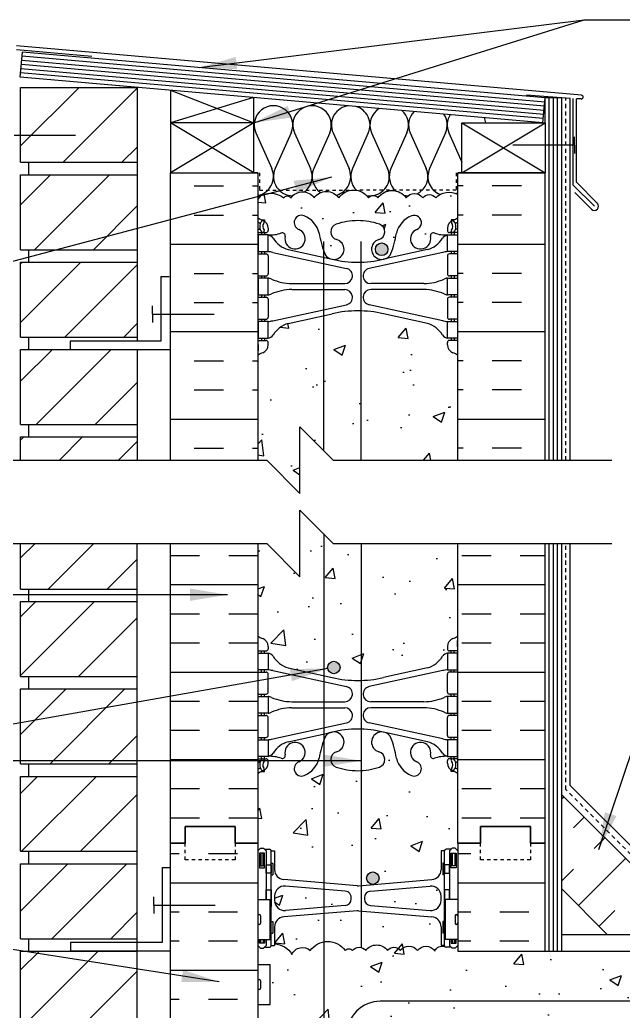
# Model space of a CAD drawing. Header units: inches. Extents: x 170.2 to 222.3, y 21.7 to 97.
# Drawn here: x 187.98 to 206.1, y 65.94 to 95.71 of the extents above; entities that cross this region are included whole.
import ezdxf

# ---------------------------------------------------------------- set-up
doc = ezdxf.new("R2010")
doc.units = ezdxf.units.IN
doc.header["$LTSCALE"] = 0.5
doc.header["$MEASUREMENT"] = 0
doc.linetypes.add('DASHED2', pattern=[0.375, 0.25, -0.125])
for name, color, linetype in [('HATCH', 12, 'Continuous'), ('line25', 2, 'Continuous'), ('LINE3', 3, 'Continuous'), ('LINE50', 5, 'Continuous'), ('LINE9', 9, 'Continuous'), ('TEXT', 4, 'Continuous'), ('Web_Edge', 9, 'Continuous')]:
    doc.layers.add(name, color=color, linetype=linetype)
doc.styles.add('DIM', font='romans.shx', dxfattribs={"width": 0.7})
doc.styles.get("Standard").update_dxf_attribs({"font": 'romans.shx', "height": 0.75})
doc.linetypes.add('STEEL', pattern='A,0.5,-0.2,["X",Standard,S=0.1,R=0,X=-0.1,Y=-0.05],-0.1', length=0.8)
doc.dimstyles.new('ext_12', dxfattribs={"dimscale": 12, "dimtxt": 0.09375, "dimasz": 0.09375, "dimexe": 0.09375, "dimexo": 0.0625, "dimgap": 0.0625, "dimtad": 1, "dimdec": 1, "dimzin": 3, "dimdsep": 46, "dimlunit": 4, "dimtxsty": 'DIM', "dimcen": 0.09, "dimdle": 0.09375, "dimclrt": 4, "dimadec": 0, "dimazin": 0, "dimtfac": 1, "dimtdec": 1, "dimtmove": 2, "dimatfit": 3, "dimfxl": 1, "dimfrac": 2, "dimtolj": 1, "dimtzin": 0, "dimarcsym": 0})

msp = doc.modelspace()

# ---------------------------------------------------------------- hatches: boundary and pattern name
at = {"layer": 'HATCH'}
h = msp.add_hatch(dxfattribs=at)
h.set_pattern_fill('ANSI31', color=256, scale=10, style=0)
h.set_pattern_definition([(45, (189.8985, 90.29), (-0.883883, 0.883883), [])])
h.paths.add_polyline_path([(191.502, 91.06), (188.002, 91.06), (188.002, 88.81), (191.502, 88.81)])
h.paths.add_polyline_path([(191.502, 93.685), (188.002, 93.685), (188.002, 91.435), (191.502, 91.435)])
h.paths.add_polyline_path([(191.502, 85.81), (188.002, 85.81), (188.002, 83.56), (191.502, 83.56)])
h.paths.add_polyline_path([(191.502, 83.185), (188.002, 83.185), (188.002, 82.489), (191.502, 82.489)])
h.paths.add_polyline_path([(191.502, 88.435), (188.002, 88.435), (188.002, 86.185), (191.502, 86.185)])
h.paths.add_polyline_path([(191.502, 75.617), (188.002, 75.617), (188.002, 73.367), (191.502, 73.367)])
h.paths.add_polyline_path([(191.502, 78.242), (188.002, 78.242), (188.002, 75.992), (191.502, 75.992)])
h.paths.add_polyline_path([(191.502, 79.989), (188.002, 79.989), (188.002, 78.617), (191.502, 78.617)])
h.paths.add_polyline_path([(191.502, 54.617), (188.002, 54.617), (188.002, 52.367), (191.502, 52.367)])
h.paths.add_polyline_path([(191.502, 57.242), (188.035, 57.242), (188.002, 57.209), (188.002, 54.992), (191.502, 54.992)])
h.paths.add_polyline_path([(191.502, 59.867), (188.002, 59.867), (188.002, 57.617), (191.502, 57.617)])
h.paths.add_polyline_path([(191.502, 62.492), (188.002, 62.492), (188.002, 60.242), (191.502, 60.242)])
h.paths.add_polyline_path([(191.502, 65.117), (188.002, 65.117), (188.002, 62.867), (191.502, 62.867)])
h.paths.add_polyline_path([(191.502, 67.742), (188.002, 67.742), (188.002, 65.492), (191.502, 65.492)])
h.paths.add_polyline_path([(191.502, 70.367), (188.002, 70.367), (188.002, 68.117), (191.502, 68.117)])
h.paths.add_polyline_path([(191.502, 72.992), (188.002, 72.992), (188.002, 70.742), (191.502, 70.742)])
h.paths.add_polyline_path([(191.502, 46.742), (188.002, 46.742), (188.002, 44.492), (191.502, 44.492)])
h.paths.add_polyline_path([(191.502, 49.367), (188.002, 49.367), (188.002, 47.117), (191.502, 47.117)])
h.paths.add_polyline_path([(191.502, 44.117), (188.002, 44.117), (188.002, 43.989), (191.502, 43.989)])
h.paths.add_polyline_path([(191.502, 51.992), (188.002, 51.992), (188.002, 49.742), (191.502, 49.742)])
h = msp.add_hatch(dxfattribs=at)
h.set_pattern_fill('INSUL', color=256, scale=7, style=0)
h.set_pattern_definition([(0, (-2731.0349, -323.1524), (0, 2.625), []), (0, (-2731.0349, -322.2774), (0, 2.625), [0.875, -0.875]), (0, (-2731.0349, -321.4024), (0, 2.625), [0.875, -0.875])])
h.paths.add_polyline_path([(192.502, 82.489), (195.127, 82.489), (195.127, 91.121), (192.502, 91.121)])
h = msp.add_hatch(dxfattribs=at)
h.set_pattern_fill('INSUL', color=256, scale=7, style=0)
h.set_pattern_definition([(180, (3127.2883, -323.1524), (0, 2.625), []), (180, (3127.2883, -322.2774), (0, 2.625), [0.875, -0.875]), (180, (3127.2883, -321.4024), (0, 2.625), [0.875, -0.875])])
h.paths.add_polyline_path([(201.127, 82.489), (203.752, 82.489), (203.752, 91.121), (201.127, 91.121)])
h = msp.add_hatch(dxfattribs=at)
h.set_pattern_fill('AR-CONC', color=256, scale=0.5)
h.paths.add_polyline_path([(201.127, 90.472, 0.336749), (200.465, 90.367, 0.520567), (200.078, 90.367, 0.520567), (199.578, 90.367, 0.520567), (198.732, 90.367, 0.520567), (198.449, 90.367, 0.520567), (197.555, 90.367, 0.520567), (196.815, 90.367, 0.520567), (196.122, 90.367, 0.520567), (195.902, 90.367, 0.321585), (195.127, 90.392), (195.127, 89.768, 0.064398), (195.237, 89.702), (195.327, 89.702), (195.327, 89.66, -0.249069), (195.437, 89.453), (195.437, 89.386, -0.414214), (195.374, 89.323), (195.327, 89.323), (195.327, 89.253), (195.432, 89.253, 0.10046), (195.825, 89.31, -0.601435), (195.945, 89.206, 2.182095), (196.355, 89.418, -1), (196.518, 89.827, -0.24438), (196.967, 89.306, 0.053157), (197.133, 88.692, 0.223253), (197.333, 88.527), (197.353, 88.523, 0.955472), (197.491, 89.116, -0.735593), (197.478, 89.574, -0.082755), (198.127, 89.683, -0.082755), (198.775, 89.574, -0.735593), (198.763, 89.116, 0.955472), (198.901, 88.523), (198.92, 88.527, 0.223253), (199.121, 88.692, 0.053157), (199.287, 89.306, -0.24438), (199.735, 89.827, -1), (199.898, 89.418, 2.182095), (200.309, 89.206, -0.601435), (200.428, 89.31, 0.10046), (200.822, 89.253), (200.927, 89.253), (200.927, 89.323), (200.879, 89.323, -0.414214), (200.817, 89.386), (200.817, 89.453, -0.249069), (200.927, 89.66), (200.927, 89.702), (201.017, 89.702, 0.064398), (201.127, 89.768)])
h.paths.add_polyline_path([(201.127, 85.638, 0.082415), (200.983, 85.718, -0.317837), (200.817, 85.953), (200.817, 86.021, -0.414214), (200.879, 86.083), (200.927, 86.083), (200.927, 86.153), (200.822, 86.153, -0.188973), (200.666, 86.248, 0.196323), (200.217, 86.594), (198.895, 86.885, 0.057795), (198.127, 86.974, 0.057795), (197.359, 86.885), (196.037, 86.594, 0.196323), (195.588, 86.248, -0.188973), (195.432, 86.153), (195.327, 86.153), (195.327, 86.083), (195.374, 86.083, -0.414214), (195.437, 86.021), (195.437, 85.953, -0.317837), (195.27, 85.718, 0.082415), (195.127, 85.638), (195.127, 82.489), (195.39, 82.489), (196.39, 81.489), (196.39, 83.489), (197.39, 82.489), (201.127, 82.489)])
h.paths.add_polyline_path([(201.127, 79.989), (197.39, 79.989), (196.39, 80.989), (196.39, 78.989), (195.39, 79.989), (195.127, 79.989), (195.127, 77.208, 0.082415), (195.27, 77.129, -0.317837), (195.437, 76.893), (195.437, 76.825, -0.414214), (195.374, 76.763), (195.327, 76.763), (195.327, 76.693), (195.432, 76.693, -0.188973), (195.588, 76.598, 0.196323), (196.037, 76.252), (197.359, 75.961, 0.057795), (198.127, 75.872, 0.057795), (198.895, 75.961), (200.217, 76.252, 0.196323), (200.666, 76.598, -0.188973), (200.822, 76.693), (200.927, 76.693), (200.927, 76.763), (200.879, 76.763, -0.414214), (200.817, 76.825), (200.817, 76.893, -0.317837), (200.983, 77.129, 0.082415), (201.127, 77.208)])
h.paths.add_polyline_path([(201.127, 73.078, 0.064398), (201.017, 73.144), (200.927, 73.144), (200.927, 73.186, -0.249069), (200.817, 73.393), (200.817, 73.46, -0.414214), (200.879, 73.523), (200.927, 73.523), (200.927, 73.593), (200.822, 73.593, 0.10046), (200.428, 73.536, -0.601435), (200.309, 73.641, 2.182095), (199.898, 73.428, -1), (199.735, 73.019, -0.24438), (199.287, 73.54, 0.053157), (199.121, 74.154, 0.223253), (198.92, 74.319), (198.901, 74.323, 0.955472), (198.763, 73.73, -0.735593), (198.775, 73.272, -0.082755), (198.127, 73.164, -0.082755), (197.478, 73.272, -0.735593), (197.491, 73.73, 0.955472), (197.353, 74.323), (197.333, 74.319, 0.223253), (197.133, 74.154, 0.053157), (196.967, 73.54, -0.24438), (196.518, 73.019, -1), (196.355, 73.428, 2.182095), (195.945, 73.641, -0.601435), (195.825, 73.536, 0.10046), (195.432, 73.593), (195.327, 73.593), (195.327, 73.523), (195.374, 73.523, -0.414214), (195.437, 73.46), (195.437, 73.393, -0.249069), (195.327, 73.186), (195.327, 73.144), (195.237, 73.144, 0.064398), (195.127, 73.078), (195.127, 70.989), (195.127, 70.752), (195.207, 70.832), (195.297, 70.832), (195.327, 70.802), (195.477, 70.802, -0.414214), (195.527, 70.752), (195.627, 70.752), (195.627, 70.191, 0.390098), (195.902, 69.892), (198.11, 69.708, 0.04154), (198.143, 69.708), (200.352, 69.892, 0.390098), (200.627, 70.191), (200.627, 70.752), (200.727, 70.752, -0.414214), (200.777, 70.802), (200.927, 70.802), (200.957, 70.832), (201.047, 70.832), (201.127, 70.752), (201.127, 70.989)])
h.paths.add_polyline_path([(200.352, 68.772), (198.143, 68.955, 0.04154), (198.11, 68.955), (195.902, 68.772, 0.390098), (195.627, 68.473), (195.627, 67.959, -0.259788), (196.148, 67.644, -0.520567), (196.699, 67.761, -0.520567), (197.749, 67.761, -0.520567), (197.97, 67.761, -0.520567), (198.367, 67.761, -0.520567), (199.02, 67.761, -0.520567), (199.402, 67.761, -0.520567), (199.924, 67.761, -0.520567), (200.425, 67.761, -0.297004), (200.734, 67.885, -0.139619), (200.727, 67.912), (200.627, 67.912), (200.627, 68.473, 0.390098)])
h.paths.add_polyline_path([(197.927, 69.314, 0.437024), (197.74, 69.549), (195.952, 69.698, 0.438748), (195.627, 69.399), (195.627, 69.265, 0.438748), (195.952, 68.966), (197.743, 69.115, 0.390098)])
h.paths.add_polyline_path([(200.627, 69.265), (200.627, 69.399, 0.438748), (200.302, 69.698), (198.51, 69.549, 0.390098), (198.327, 69.349), (198.327, 69.314, 0.390098), (198.51, 69.115), (200.302, 68.966, 0.438748)])
h.paths.add_polyline_path([(203.127, 65.739), (215.436, 65.739), (216.84, 64.749), (216.84, 61.989), (216.48, 61.989), (216.48, 60.489), (218.73, 60.489), (220.023, 60.489), (220.023, 61.989), (219.023, 62.989), (220.62, 62.989), (220.62, 63.392), (220.023, 63.989), (220.023, 67.739), (201.127, 67.739), (201.127, 67.912), (201.047, 67.832), (200.957, 67.832), (200.927, 67.862), (200.777, 67.862, -0.259583), (200.734, 67.885, 0.297004), (200.425, 67.761, 0.520567), (199.924, 67.761, 0.520567), (199.402, 67.761, 0.520567), (199.02, 67.761, 0.520567), (198.367, 67.761, 0.520567), (197.97, 67.761, 0.520567), (197.749, 67.761, 0.520567), (196.699, 67.761, 0.520567), (196.148, 67.644, 0.259788), (195.627, 67.959), (195.627, 67.912), (195.527, 67.912, -0.414214), (195.477, 67.862), (195.327, 67.862), (195.297, 67.832), (195.207, 67.832), (195.127, 67.912), (195.127, 67.344), (195.492, 67.344), (195.492, 66.144), (195.127, 66.144), (195.127, 65.394), (195.492, 65.394), (195.492, 64.194), (195.127, 64.194), (195.127, 63.444), (195.492, 63.444), (195.492, 62.364), (195.127, 62.364), (195.127, 61.614), (195.492, 61.614), (195.492, 60.534), (195.127, 60.534), (195.127, 59.784), (195.492, 59.784), (195.492, 58.584), (195.127, 58.584), (195.127, 57.979), (195.207, 58.059), (195.297, 58.059), (195.327, 58.029), (195.477, 58.029, -0.414214), (195.527, 57.979), (195.627, 57.979), (195.627, 57.418, 0.045025), (195.632, 57.364, -0.204172), (195.834, 57.238, -0.520567), (196.336, 57.238, -0.520567), (196.857, 57.238, -0.520567), (197.239, 57.238, -0.520567), (197.893, 57.238, -0.520567), (198.29, 57.238, -0.520567), (198.51, 57.238, -0.520567), (199.561, 57.238, -0.520567), (200.112, 57.12, -0.257048), (200.627, 57.436), (200.627, 57.979), (200.727, 57.979, -0.414214), (200.777, 58.029), (200.927, 58.029), (200.957, 58.059), (201.047, 58.059), (201.127, 57.979), (201.127, 58.239), (201.127, 63.739)])
h.paths.add_polyline_path([(200.352, 57.119, 0.390098), (200.627, 57.418), (200.627, 57.436, 0.257048), (200.112, 57.12, 0.520567), (199.561, 57.238, 0.520567), (198.51, 57.238, 0.520567), (198.29, 57.238, 0.520567), (197.893, 57.238, 0.520567), (197.239, 57.238, 0.520567), (196.857, 57.238, 0.520567), (196.336, 57.238, 0.520567), (195.834, 57.238, 0.204172), (195.632, 57.364, 0.339117), (195.902, 57.119), (198.11, 56.935, 0.04154), (198.143, 56.935)])
h.paths.add_polyline_path([(197.927, 56.541), (197.927, 56.576, 0.390098), (197.743, 56.775), (195.952, 56.925, 0.438748), (195.627, 56.626), (195.627, 56.492, 0.438748), (195.952, 56.193), (197.743, 56.342, 0.390098)])
h.paths.add_polyline_path([(200.627, 56.626, 0.438748), (200.302, 56.925), (198.51, 56.775, 0.390098), (198.327, 56.576), (198.327, 56.541, 0.390098), (198.51, 56.342), (200.302, 56.193, 0.438748), (200.627, 56.492)])
h.paths.add_polyline_path([(201.127, 54.684), (200.762, 54.684), (200.762, 55.091, -0.327813), (200.727, 55.139), (200.627, 55.139), (200.627, 55.699, 0.390098), (200.352, 55.998), (198.143, 56.182, 0.04154), (198.11, 56.182), (195.902, 55.998, 0.390098), (195.627, 55.699), (195.627, 55.139), (195.527, 55.139, -0.327813), (195.492, 55.091), (195.492, 54.684), (195.127, 54.684), (195.127, 52.989), (195.127, 50.9, 0.064398), (195.237, 50.834), (195.327, 50.834), (195.327, 50.792, -0.249069), (195.437, 50.585), (195.437, 50.518, -0.414214), (195.374, 50.455), (195.327, 50.455), (195.327, 50.385), (195.432, 50.385, 0.10046), (195.825, 50.442, -0.601435), (195.945, 50.338, 2.182095), (196.355, 50.55, -1), (196.518, 50.959, -0.24438), (196.967, 50.438, 0.053157), (197.133, 49.824, 0.223253), (197.333, 49.659), (197.353, 49.655, 0.955472), (197.491, 50.248, -0.735593), (197.478, 50.707, -0.082755), (198.127, 50.815, -0.082755), (198.775, 50.707, -0.735593), (198.763, 50.248, 0.955472), (198.901, 49.655), (198.92, 49.659, 0.223253), (199.121, 49.824, 0.053157), (199.287, 50.438, -0.24438), (199.735, 50.959, -1), (199.898, 50.55, 2.182095), (200.309, 50.338, -0.601435), (200.428, 50.442, 0.10046), (200.822, 50.385), (200.927, 50.385), (200.927, 50.455), (200.879, 50.455, -0.414214), (200.817, 50.518), (200.817, 50.585, -0.249069), (200.927, 50.792), (200.927, 50.834), (201.017, 50.834, 0.064398), (201.127, 50.9)])
h.paths.add_polyline_path([(200.817, 47.085), (200.817, 47.153, -0.414214), (200.879, 47.215), (200.927, 47.215), (200.927, 47.285), (200.822, 47.285, -0.188973), (200.666, 47.38, 0.196323), (200.217, 47.726), (198.895, 48.017, 0.057795), (198.127, 48.106, 0.057795), (197.359, 48.017), (196.037, 47.726, 0.196323), (195.588, 47.38, -0.188973), (195.432, 47.285), (195.327, 47.285), (195.327, 47.215), (195.374, 47.215, -0.414214), (195.437, 47.153), (195.437, 47.085, -0.317837), (195.27, 46.85, 0.082415), (195.127, 46.77), (195.127, 43.989), (196.127, 42.989), (196.127, 44.989), (197.127, 43.989), (201.127, 43.989), (201.127, 46.77, 0.082415), (200.983, 46.85, -0.317837)])
h = msp.add_hatch(dxfattribs=at)
h.set_pattern_fill('INSUL', color=256, scale=7, style=0)
h.paths.add_polyline_path([(195.127, 76.9, -0.268005), (195.137, 76.883), (195.137, 77.069), (195.137, 77.069, 0.26617), (195.127, 77.086), (195.127, 79.989), (192.502, 79.989), (192.502, 70.989), (192.939, 70.989), (192.939, 71.489), (194.439, 71.489), (194.439, 70.989), (195.127, 70.989)])
h.paths.add_polyline_path([(203.752, 79.989), (201.127, 79.989), (201.127, 77.052, -0.268005), (201.117, 77.069), (201.117, 76.883), (201.117, 76.883, 0.267096), (201.127, 76.866), (201.127, 70.989), (201.814, 70.989), (201.814, 71.489), (203.314, 71.489), (203.314, 70.989), (203.752, 70.989)])
h = msp.add_hatch(dxfattribs=at)
h.set_pattern_fill('INSUL', color=256, scale=7, angle=45, style=0)
h.set_pattern_definition([(45, (96.9486, -90.662), (-1.856155, 1.856155), []), (45, (96.3299, -90.0433), (-1.856155, 1.856155), [0.875, -0.875]), (45, (95.7111, -89.4246), (-1.856155, 1.856155), [0.875, -0.875])])
h.paths.add_polyline_path([(205.5, 68.364), (208.328, 68.364), (204.252, 72.441), (204.252, 69.612)])
h = msp.add_hatch(dxfattribs=at)
h.set_pattern_fill('INSUL', color=256, scale=7, style=0)
h.set_pattern_definition([(0, (202.3897, 69.799), (0, 2.625), []), (0, (202.3897, 70.674), (0, 2.625), [0.875, -0.875]), (0, (202.3897, 71.549), (0, 2.625), [0.875, -0.875])])
h.paths.add_polyline_path([(203.752, 70.989), (203.314, 70.989), (203.314, 70.489), (201.814, 70.489), (201.814, 70.989), (201.127, 70.989), (201.127, 67.739), (203.752, 67.739)])
h.paths.add_polyline_path([(203.752, 58.239), (201.127, 58.239), (201.127, 52.989), (201.814, 52.989), (201.814, 53.489), (203.314, 53.489), (203.314, 52.989), (203.752, 52.989)])
h.paths.add_polyline_path([(192.502, 52.989), (192.939, 52.989), (192.939, 53.489), (194.439, 53.489), (194.439, 52.989), (195.127, 52.989), (195.127, 70.989), (194.439, 70.989), (194.439, 71.489), (192.939, 71.489), (192.939, 70.989), (192.502, 70.989)])
at = {"layer": 'LINE3'}
h = msp.add_hatch(color=256, dxfattribs=at)
h.paths.add_polyline_path([(199.03, 88.857, 0.831395), (198.661, 88.857)])
h.paths.add_polyline_path([(199.033, 88.823, 0.045935), (199.03, 88.857), (198.661, 88.857, 0.045935), (198.658, 88.823, 1)])
for points in [[(197.596, 76.263, 1), (197.221, 76.263, 1)], [(198.764, 69.937, 1), (198.389, 69.937, 1)]]:
    msp.add_hatch(color=256, dxfattribs=at).paths.add_polyline_path(points)

# ---------------------------------------------------------------- linework, layer by layer
at = {"layer": 'HATCH'}
for p, q in [((204.843, 93.449), (187.877, 94.933)), ((190.142, 94.609), (187.877, 94.808)), ((203.73, 93.119), (188.034, 94.492)), ((203.74, 93.244), (188.045, 94.617)), ((203.697, 92.746), (188.001, 94.119)), ((203.708, 92.87), (188.012, 94.243)), ((203.719, 92.995), (188.023, 94.368)), ((192.502, 93.6), (195.002, 92.621)), ((194.991, 93.382), (192.502, 92.621)), ((204.502, 93.355), (203.195, 93.447)), ((203.877, 82.489), (203.877, 93.373)), ((204.002, 82.489), (204.002, 93.373)), ((204.127, 82.489), (204.127, 93.373)), ((204.502, 82.489), (204.502, 93.355)), ((204.595, 90.75), (204.595, 93.348)), ((204.833, 93.336), (204.689, 93.344)), ((204.689, 90.833), (204.689, 93.344)), ((195.002, 91.121), (192.502, 92.621)), ((195.002, 92.621), (192.502, 91.121)), ((201.252, 91.121), (203.752, 92.621)), ((201.252, 92.621), (203.752, 91.121)), ((195.065, 92.318), (195.544, 91.244)), ((196.124, 92.318), (195.645, 91.244)), ((196.224, 92.318), (196.703, 91.244)), ((197.283, 92.318), (196.804, 91.244)), ((197.383, 92.318), (197.863, 91.244)), ((198.442, 92.318), (197.963, 91.244)), ((198.542, 92.318), (199.022, 91.244)), ((199.601, 92.318), (199.122, 91.244)), ((199.702, 92.318), (200.181, 91.244)), ((200.76, 92.318), (200.282, 91.244)), ((200.861, 92.318), (201.252, 91.443)), ((204.689, 90.833), (205.32, 90.202)), ((204.595, 90.75), (205.232, 90.114)), ((204.645, 90.524), (205.144, 90.025)), ((203.877, 67.739), (203.877, 79.989)), ((204.002, 67.739), (204.002, 79.989)), ((204.127, 67.739), (204.127, 79.989)), ((204.502, 72.721), (204.502, 79.989)), ((208.609, 68.614), (204.502, 72.721))]:
    msp.add_line(p, q, dxfattribs=at)
at = {"layer": 'HATCH', "color": 6, "linetype": 'DASHED2', "ltscale": 0.5}
for points in [[(193.814, 91.121), (195.171, 91.121), (195.171, 90.6), (198.127, 90.6)], [(202.439, 91.121), (201.083, 91.121), (201.083, 90.6), (198.127, 90.6)]]:
    msp.add_lwpolyline(points, dxfattribs=at)
at = {"layer": 'HATCH'}
for points in [[(195.127, 90.392, -0.321585), (195.902, 90.367, -0.520567), (196.122, 90.367, -0.520567), (196.815, 90.367, -0.520567), (197.555, 90.367, -0.520567), (198.449, 90.367, -0.520567), (198.732, 90.367, -0.520567), (199.578, 90.367, -0.520567), (200.078, 90.367, -0.520567), (200.465, 90.367, -0.336749), (201.127, 90.472)], [(195.627, 67.959, -0.259788), (196.148, 67.644, -0.520567), (196.699, 67.761, -0.520567), (197.749, 67.761, -0.520567), (197.97, 67.761, -0.520567), (198.367, 67.761, -0.520567), (199.02, 67.761, -0.520567), (199.402, 67.761, -0.520567), (199.924, 67.761, -0.520567), (200.425, 67.761, -0.297004), (200.734, 67.885)]]:
    msp.add_lwpolyline(points, format="xyb", dxfattribs=at)
for centre, radius, start, end in [((204.838, 93.392), 0.0567, 265, 85), ((195.594, 92.554), 0.58, 335.9664, 204.0694), ((196.753, 92.554), 0.58, 335.9664, 204.0694), ((197.913, 92.554), 0.58, 95.5654, 204.0694), ((197.913, 92.554), 0.58, 335.9664, 74.4346), ((199.072, 92.554), 0.58, 121.0207, 204.0694), ((199.072, 92.554), 0.58, 335.9664, 48.9793), ((200.231, 92.554), 0.58, 135.6124, 204.0694), ((200.231, 92.554), 0.58, 335.9664, 34.3876), ((201.391, 92.554), 0.58, 147.5967, 204.0694), ((201.391, 92.554), 0.58, 6.6407, 22.4033), ((195.015, 91.008), 0.58, 281.1403, 24.0694), ((196.174, 91.008), 0.58, 155.9664, 270), ((196.174, 91.008), 0.58, 306.8576, 24.0694), ((197.333, 91.008), 0.58, 155.9664, 236.3673), ((197.333, 91.008), 0.58, 284.902, 24.0694), ((198.493, 91.008), 0.58, 155.9664, 225.678), ((198.492, 91.008), 0.58, 281.4231, 24.0694), ((199.652, 91.008), 0.58, 155.9664, 228.2793), ((199.652, 91.008), 0.58, 296.0284, 24.0694), ((200.811, 91.008), 0.58, 155.9664, 248.3593), ((200.811, 91.008), 0.58, 297.6798, 302.977), ((196.174, 91.008), 0.58, 270, 270.0458), ((198.493, 91.008), 0.58, 259.8878, 270), ((198.492, 91.008), 0.58, 270, 273.6965), ((199.652, 91.008), 0.58, 255.8368, 268.3302), ((205.232, 90.114), 0.125, 225, 45)]:
    msp.add_arc(centre, radius, start, end, dxfattribs=at)
at = {"layer": 'line25'}
for p, q in [((187.99, 93.994), (188.056, 94.742)), ((203.751, 93.368), (188.056, 94.742)), ((203.686, 92.621), (187.99, 93.994)), ((188.002, 91.435), (188.002, 93.685)), ((188.002, 93.685), (191.502, 93.685)), ((191.502, 93.685), (191.502, 86.065)), ((192.502, 93.6), (192.502, 91.121)), ((195.002, 91.121), (195.002, 93.381)), ((203.686, 92.621), (203.751, 93.368)), ((203.752, 92.621), (203.752, 93.373)), ((204.252, 93.373), (203.752, 93.373)), ((204.252, 82.489), (204.252, 93.373)), ((195.002, 92.621), (192.502, 92.621)), ((188.002, 91.435), (191.502, 91.435)), ((188.252, 91.06), (188.252, 91.435)), ((188.252, 91.06), (188.252, 91.435)), ((192.502, 91.121), (195.002, 91.121)), ((195.127, 91.121), (195.002, 91.121)), ((195.127, 91.121), (195.127, 82.489)), ((201.127, 91.121), (201.252, 91.121)), ((201.127, 82.489), (201.127, 91.121)), ((188.002, 88.81), (188.002, 91.06)), ((188.002, 91.06), (191.502, 91.06)), ((188.002, 88.81), (191.502, 88.81)), ((188.252, 88.435), (188.252, 88.81)), ((188.252, 88.435), (188.252, 88.81)), ((188.002, 86.185), (188.002, 88.435)), ((188.002, 88.435), (191.502, 88.435)), ((188.002, 86.185), (191.502, 86.185)), ((188.252, 85.81), (188.252, 86.185)), ((188.252, 85.81), (188.252, 86.185)), ((188.002, 83.56), (188.002, 85.81)), ((188.002, 85.81), (191.502, 85.81)), ((191.502, 85.815), (191.502, 82.489)), ((188.002, 83.56), (191.502, 83.56)), ((188.252, 83.185), (188.252, 83.56)), ((188.252, 83.185), (188.252, 83.56)), ((188.002, 82.489), (188.002, 83.185)), ((188.002, 83.185), (191.502, 83.185)), ((188.002, 78.617), (188.002, 79.989)), ((191.502, 52.242), (191.502, 79.989)), ((195.127, 79.989), (195.127, 70.989)), ((201.127, 70.989), (201.127, 79.989)), ((204.252, 67.739), (204.252, 79.989)), ((188.002, 78.617), (191.502, 78.617)), ((188.252, 78.242), (188.252, 78.617)), ((188.002, 78.242), (191.502, 78.242)), ((188.002, 75.992), (188.002, 78.242)), ((188.002, 75.992), (191.502, 75.992)), ((188.252, 75.617), (188.252, 75.992)), ((188.002, 75.617), (191.502, 75.617)), ((188.002, 73.367), (188.002, 75.617)), ((188.002, 73.367), (191.502, 73.367)), ((188.252, 72.992), (188.252, 73.367)), ((188.002, 72.992), (191.502, 72.992)), ((188.002, 70.742), (188.002, 72.992)), ((208.453, 68.239), (204.252, 72.441)), ((195.127, 70.989), (195.127, 52.989)), ((201.127, 70.989), (201.127, 67.739)), ((188.002, 70.742), (191.502, 70.742)), ((188.252, 70.367), (188.252, 70.742)), ((188.002, 70.367), (191.502, 70.367)), ((188.002, 68.117), (188.002, 70.367)), ((205.625, 68.239), (204.252, 69.612)), ((195.127, 69.294), (195.492, 69.294)), ((195.492, 68.094), (195.492, 69.294)), ((201.127, 69.294), (200.762, 69.294)), ((200.762, 68.094), (200.762, 69.294)), ((188.002, 68.117), (191.502, 68.117)), ((188.252, 67.742), (188.252, 68.117)), ((195.127, 68.094), (195.492, 68.094)), ((201.127, 68.094), (200.762, 68.094)), ((188.002, 67.742), (191.502, 67.742)), ((188.002, 65.492), (188.002, 67.742)), ((201.127, 67.739), (220.023, 67.739)), ((195.127, 67.344), (195.492, 67.344)), ((195.492, 66.144), (195.492, 67.344)), ((195.127, 66.144), (195.492, 66.144))]:
    msp.add_line(p, q, dxfattribs=at)
msp.add_lwpolyline([(203.752, 92.621), (203.752, 91.121), (201.252, 91.121), (201.252, 92.621)], close=True, dxfattribs=at)
at = {"layer": 'LINE3'}
for p, q in [((197.104, 82.776), (197.104, 89.052)), ((198.227, 82.489), (198.227, 89.052)), ((197.104, 80.276), (197.104, 44.012)), ((198.227, 79.989), (198.227, 67.857))]:
    msp.add_line(p, q, dxfattribs=at)
at = {"layer": 'LINE3', "linetype": 'STEEL'}
msp.add_line((220.023, 66.239), (203.127, 66.239), dxfattribs=at)
at = {"layer": 'LINE3'}
msp.add_lwpolyline([(203.299, 66.239), (198.799, 66.239, 0.414214), (197.799, 65.239), (197.799, 45.902)], format="xyb", dxfattribs=at)
for centre in [(198.845, 88.823), (197.408, 76.263), (198.576, 69.937)]:
    msp.add_circle(centre, 0.188, dxfattribs=at)
at = {"layer": 'LINE50', "color": 9, "linetype": 'DASHED2'}
for p, q in [((204.377, 82.489), (204.377, 93.364)), ((204.377, 72.596), (204.377, 79.989)), ((208.547, 68.426), (204.377, 72.596))]:
    msp.add_line(p, q, dxfattribs=at)
at = {"layer": 'LINE50'}
for p, q in [((192.502, 91.121), (195.127, 91.121)), ((192.502, 82.489), (192.502, 91.121)), ((201.127, 91.121), (203.752, 91.121)), ((203.752, 82.489), (203.752, 91.121)), ((192.502, 70.989), (192.502, 79.989)), ((203.752, 70.989), (203.752, 79.989)), ((192.502, 52.989), (192.502, 70.989)), ((203.752, 67.739), (203.752, 70.989))]:
    msp.add_line(p, q, dxfattribs=at)
for points in [[(192.502, 70.989), (192.939, 70.989), (192.939, 71.489), (194.439, 71.489), (194.439, 70.989), (195.127, 70.989)], [(195.127, 70.989), (194.439, 70.989), (194.439, 71.489), (192.939, 71.489), (192.939, 70.989), (192.502, 70.989)], [(203.752, 70.989), (203.314, 70.989), (203.314, 71.489), (201.814, 71.489), (201.814, 70.989), (201.127, 70.989)], [(201.127, 70.989), (201.814, 70.989), (201.814, 71.489), (203.314, 71.489), (203.314, 70.989), (203.752, 70.989)]]:
    msp.add_lwpolyline(points, dxfattribs=at)
at = {"layer": 'LINE9'}
for p, q in [((187.808, 92.246), (189.654, 92.246)), ((204.63, 91.951), (204.63, 92.201)), ((204.63, 91.951), (202.784, 91.951)), ((204.63, 91.951), (204.63, 91.701)), ((192.214, 88.001), (192.214, 86.065)), ((192.214, 88.001), (192.464, 88.001)), ((191.964, 86.876), (191.964, 87.126)), ((191.964, 86.876), (193.81, 86.876)), ((191.964, 86.876), (191.964, 86.626)), ((192.214, 86.065), (189.491, 86.065)), ((189.491, 86.065), (189.491, 85.815)), ((189.491, 85.815), (192.491, 85.815)), ((196.39, 81.489), (196.39, 83.489)), ((197.39, 82.489), (196.39, 83.489)), ((187.029, 82.489), (195.39, 82.489)), ((195.39, 82.489), (196.39, 81.489)), ((197.39, 82.489), (205.752, 82.489)), ((196.39, 78.989), (196.39, 80.989)), ((197.39, 79.989), (196.39, 80.989)), ((187.029, 79.989), (195.39, 79.989)), ((195.39, 79.989), (196.39, 78.989)), ((197.39, 79.989), (205.752, 79.989)), ((195.127, 70.752), (195.207, 70.832)), ((195.207, 70.832), (195.297, 70.832)), ((195.377, 70.752), (195.297, 70.832)), ((195.327, 70.802), (195.477, 70.802)), ((195.377, 70.802), (195.477, 70.802)), ((195.377, 70.752), (195.377, 69.294)), ((195.527, 70.752), (195.627, 70.752)), ((195.527, 67.912), (195.527, 70.752)), ((195.527, 70.732), (195.527, 70.732)), ((195.627, 70.752), (195.627, 70.191)), ((200.627, 70.752), (200.627, 70.191)), ((200.727, 70.752), (200.627, 70.752)), ((200.727, 67.912), (200.727, 70.752)), ((200.727, 70.732), (200.727, 70.732)), ((200.877, 70.802), (200.777, 70.802)), ((200.927, 70.802), (200.777, 70.802)), ((200.877, 70.752), (200.957, 70.832)), ((200.877, 70.752), (200.877, 69.294)), ((201.047, 70.832), (200.957, 70.832)), ((201.127, 70.752), (201.047, 70.832)), ((195.527, 70.382), (195.577, 70.382)), ((195.577, 70.382), (195.577, 70.032)), ((200.727, 70.382), (200.677, 70.382)), ((200.677, 70.382), (200.677, 70.032)), ((192.252, 70.252), (192.252, 68.002)), ((192.252, 70.252), (192.502, 70.252)), ((195.527, 70.032), (195.577, 70.032)), ((200.727, 70.032), (200.677, 70.032)), ((198.11, 69.708), (195.902, 69.892)), ((197.743, 69.549), (195.952, 69.698)), ((198.143, 69.708), (200.352, 69.892)), ((198.51, 69.549), (200.302, 69.698)), ((195.627, 69.399), (195.627, 69.265)), ((200.627, 69.265), (200.627, 69.399)), ((197.743, 69.115), (195.952, 68.966)), ((198.327, 69.349), (198.327, 69.314)), ((198.51, 69.115), (200.302, 68.966)), ((195.127, 68.804), (195.127, 68.584)), ((195.167, 68.844), (195.167, 68.844)), ((195.207, 68.804), (195.207, 68.584)), ((198.11, 68.955), (195.902, 68.772)), ((198.143, 68.955), (200.352, 68.772)), ((201.047, 68.804), (201.047, 68.584)), ((201.087, 68.844), (201.087, 68.844)), ((201.127, 68.804), (201.127, 68.584)), ((195.127, 68.749), (195.127, 68.749)), ((195.127, 68.639), (195.127, 68.639)), ((195.167, 68.544), (195.167, 68.544)), ((195.527, 68.632), (195.577, 68.632)), ((195.577, 68.632), (195.577, 68.282)), ((200.677, 68.632), (200.677, 68.282)), ((200.727, 68.632), (200.677, 68.632)), ((201.047, 68.749), (201.047, 68.749)), ((201.047, 68.639), (201.047, 68.639)), ((201.087, 68.544), (201.087, 68.544)), ((195.527, 68.282), (195.577, 68.282)), ((195.627, 68.473), (195.627, 67.912)), ((200.627, 68.473), (200.627, 67.912)), ((200.727, 68.282), (200.677, 68.282)), ((192.252, 68.002), (189.502, 68.002)), ((189.502, 68.002), (189.502, 67.752)), ((195.127, 67.912), (195.207, 67.832)), ((195.377, 67.912), (195.297, 67.832)), ((195.377, 68.094), (195.377, 67.912)), ((195.527, 67.912), (195.627, 67.912)), ((200.727, 67.912), (200.627, 67.912)), ((200.877, 68.094), (200.877, 67.912)), ((200.877, 67.912), (200.957, 67.832)), ((201.127, 67.912), (201.047, 67.832)), ((189.502, 67.752), (192.502, 67.752)), ((195.207, 67.832), (195.297, 67.832)), ((195.327, 67.862), (195.477, 67.862)), ((195.377, 67.862), (195.477, 67.862)), ((200.927, 67.862), (200.777, 67.862)), ((200.877, 67.862), (200.777, 67.862)), ((201.047, 67.832), (200.957, 67.832)), ((195.127, 66.854), (195.127, 66.634)), ((195.127, 66.799), (195.127, 66.799)), ((195.127, 66.689), (195.127, 66.689)), ((195.167, 66.894), (195.167, 66.894)), ((195.207, 66.854), (195.207, 66.634)), ((195.167, 66.594), (195.167, 66.594))]:
    msp.add_line(p, q, dxfattribs=at)
at = {"layer": 'LINE9', "linetype": 'Continuous'}
for q in [(192.002, 69.377), (193.848, 69.127), (192.002, 68.877)]:
    msp.add_line((192.002, 69.127), q, dxfattribs=at)
at = {"layer": 'LINE9', "linetype": 'DASHED2', "ltscale": 0.15}
for points in [[(194.439, 70.989), (194.439, 70.989), (194.439, 70.489), (192.939, 70.489), (192.939, 70.989), (192.939, 70.989)], [(203.314, 70.989), (203.314, 70.989), (203.314, 70.489), (201.814, 70.489), (201.814, 70.989), (201.814, 70.989)]]:
    msp.add_lwpolyline(points, dxfattribs=at)
at = {"layer": 'LINE9'}
for points in [[(195.177, 70.242), (195.327, 70.242), (195.327, 70.682), (195.177, 70.682)], [(195.217, 70.302), (195.287, 70.302), (195.287, 70.682), (195.217, 70.682)], [(201.077, 70.242), (200.927, 70.242), (200.927, 70.682), (201.077, 70.682)], [(201.037, 70.302), (200.967, 70.302), (200.967, 70.682), (201.037, 70.682)], [(195.527, 70.082), (195.377, 70.082), (195.377, 70.332), (195.527, 70.332)], [(200.727, 70.082), (200.877, 70.082), (200.877, 70.332), (200.727, 70.332)]]:
    msp.add_lwpolyline(points, close=True, dxfattribs=at)
for points in [[(195.377, 69.294), (195.377, 69.582), (195.527, 69.582), (195.527, 69.082), (195.492, 69.082)], [(200.877, 69.294), (200.877, 69.582), (200.727, 69.582), (200.727, 69.082), (200.762, 69.082)], [(195.492, 68.332), (195.527, 68.332), (195.527, 68.582), (195.492, 68.582)], [(200.762, 68.332), (200.727, 68.332), (200.727, 68.582), (200.762, 68.582)], [(220.023, 68.239), (204.252, 68.239)], [(195.327, 68.094), (195.327, 67.982), (195.177, 67.982), (195.177, 68.094)], [(195.287, 68.094), (195.287, 67.982), (195.217, 67.982), (195.217, 68.094)], [(200.927, 68.094), (200.927, 67.982), (201.077, 67.982), (201.077, 68.094)], [(200.967, 68.094), (200.967, 67.982), (201.037, 67.982), (201.037, 68.094)]]:
    msp.add_lwpolyline(points, dxfattribs=at)
for centre, radius, start, end in [((195.477, 70.752), 0.05, 0, 90), ((200.777, 70.752), 0.05, 90, 180), ((195.927, 70.191), 0.3, 180, 265.2426), ((200.327, 70.191), 0.3, 274.7574, 0), ((195.927, 69.399), 0.3, 85.2426, 180), ((198.127, 69.907), 0.2, 265.2426, 274.7574), ((200.327, 69.399), 0.3, 0, 94.7574), ((197.725, 69.345), 0.204, 351.3017, 84.7575), ((198.527, 69.349), 0.2, 94.7574, 180), ((195.927, 69.265), 0.3, 180, 274.7574), ((197.727, 69.314), 0.2, 274.7574, 0), ((198.527, 69.314), 0.2, 180, 265.2426), ((200.327, 69.265), 0.3, 265.2426, 0), ((195.167, 68.804), 0.04, 90, 180), ((195.167, 68.804), 0.04, 0, 90), ((198.127, 68.756), 0.2, 85.2426, 94.7574), ((201.087, 68.804), 0.04, 90, 180), ((201.087, 68.804), 0.04, 0, 90), ((195.167, 68.584), 0.04, 180, 270), ((195.167, 68.584), 0.04, 270, 0), ((195.927, 68.473), 0.3, 94.7574, 180), ((200.327, 68.473), 0.3, 0, 85.2426), ((201.087, 68.584), 0.04, 180, 270), ((201.087, 68.584), 0.04, 270, 0), ((195.477, 67.912), 0.05, 270, 0), ((200.777, 67.912), 0.05, 180, 270), ((195.167, 66.854), 0.04, 90, 180), ((195.167, 66.854), 0.04, 0, 90), ((195.167, 66.634), 0.04, 180, 270), ((195.167, 66.634), 0.04, 270, 0)]:
    msp.add_arc(centre, radius, start, end, dxfattribs=at)
at = {"layer": 'Web_Edge'}
for p, q in [((195.237, 89.702), (195.327, 89.702)), ((195.327, 89.702), (195.327, 89.66)), ((201.017, 89.702), (200.927, 89.702)), ((200.927, 89.702), (200.927, 89.66)), ((195.127, 89.423), (195.169, 89.423)), ((195.127, 89.323), (195.374, 89.323)), ((195.237, 89.323), (195.237, 89.253)), ((195.327, 89.323), (195.327, 89.253)), ((195.437, 89.453), (195.437, 89.386)), ((200.817, 89.453), (200.817, 89.386)), ((201.127, 89.323), (200.879, 89.323)), ((200.927, 89.323), (200.927, 89.253)), ((201.017, 89.323), (201.017, 89.253)), ((201.127, 89.423), (201.085, 89.423)), ((195.237, 88.753), (195.237, 88.683)), ((195.327, 88.753), (195.327, 88.683)), ((195.576, 88.729), (197.787, 88.248)), ((196.037, 88.812), (197.359, 88.522)), ((200.678, 88.729), (198.466, 88.248)), ((200.217, 88.812), (198.895, 88.522)), ((200.927, 88.753), (200.927, 88.683)), ((201.017, 88.753), (201.017, 88.683)), ((195.127, 88.683), (195.374, 88.683)), ((195.437, 88.621), (195.437, 88.086)), ((200.817, 88.621), (200.817, 88.086)), ((201.127, 88.683), (200.879, 88.683)), ((195.127, 88.023), (195.374, 88.023)), ((195.237, 88.023), (195.237, 87.953)), ((195.327, 88.023), (195.327, 87.953)), ((201.127, 88.023), (200.879, 88.023)), ((200.927, 88.023), (200.927, 87.953)), ((201.017, 88.023), (201.017, 87.953)), ((196.141, 87.793), (197.738, 87.793)), ((196.141, 87.613), (197.738, 87.613)), ((200.112, 87.793), (198.516, 87.793)), ((200.112, 87.613), (198.516, 87.613)), ((195.127, 87.383), (195.374, 87.383)), ((195.237, 87.453), (195.237, 87.383)), ((195.327, 87.453), (195.327, 87.383)), ((195.437, 87.321), (195.437, 86.786)), ((200.817, 87.321), (200.817, 86.786)), ((201.127, 87.383), (200.879, 87.383)), ((200.927, 87.453), (200.927, 87.383)), ((201.017, 87.453), (201.017, 87.383)), ((195.576, 86.677), (197.787, 87.159)), ((200.678, 86.677), (198.466, 87.159)), ((195.127, 86.723), (195.374, 86.723)), ((195.237, 86.723), (195.237, 86.653)), ((195.327, 86.723), (195.327, 86.653)), ((196.037, 86.594), (197.359, 86.885)), ((200.217, 86.594), (198.895, 86.885)), ((201.127, 86.723), (200.879, 86.723)), ((200.927, 86.723), (200.927, 86.653)), ((201.017, 86.723), (201.017, 86.653)), ((195.127, 86.083), (195.374, 86.083)), ((195.237, 86.153), (195.237, 86.083)), ((195.327, 86.153), (195.327, 86.083)), ((201.127, 86.083), (200.879, 86.083)), ((200.927, 86.153), (200.927, 86.083)), ((201.017, 86.153), (201.017, 86.083)), ((195.137, 85.963), (195.137, 85.777)), ((195.437, 85.953), (195.437, 86.021)), ((200.817, 85.953), (200.817, 86.021)), ((201.117, 85.963), (201.117, 85.777)), ((195.137, 76.883), (195.137, 77.069)), ((195.437, 76.893), (195.437, 76.825)), ((200.817, 76.893), (200.817, 76.825)), ((201.117, 76.883), (201.117, 77.069)), ((195.127, 76.763), (195.374, 76.763)), ((195.237, 76.693), (195.237, 76.763)), ((195.327, 76.693), (195.327, 76.763)), ((201.127, 76.763), (200.879, 76.763)), ((200.927, 76.693), (200.927, 76.763)), ((201.017, 76.693), (201.017, 76.763)), ((196.037, 76.252), (197.359, 75.961)), ((200.217, 76.252), (198.895, 75.961)), ((195.127, 76.123), (195.374, 76.123)), ((195.237, 76.123), (195.237, 76.193)), ((195.327, 76.123), (195.327, 76.193)), ((195.437, 75.525), (195.437, 76.06)), ((195.576, 76.169), (197.787, 75.688)), ((200.678, 76.169), (198.466, 75.688)), ((200.817, 75.525), (200.817, 76.06)), ((201.127, 76.123), (200.879, 76.123)), ((200.927, 76.123), (200.927, 76.193)), ((201.017, 76.123), (201.017, 76.193)), ((195.127, 75.463), (195.374, 75.463)), ((195.237, 75.393), (195.237, 75.463)), ((195.327, 75.393), (195.327, 75.463)), ((201.127, 75.463), (200.879, 75.463)), ((200.927, 75.393), (200.927, 75.463)), ((201.017, 75.393), (201.017, 75.463)), ((196.141, 75.233), (197.738, 75.233)), ((196.141, 75.053), (197.738, 75.053)), ((200.112, 75.233), (198.516, 75.233)), ((200.112, 75.053), (198.516, 75.053)), ((195.127, 74.823), (195.374, 74.823)), ((195.237, 74.823), (195.237, 74.893)), ((195.327, 74.823), (195.327, 74.893)), ((195.437, 74.225), (195.437, 74.76)), ((200.817, 74.225), (200.817, 74.76)), ((201.127, 74.823), (200.879, 74.823)), ((200.927, 74.823), (200.927, 74.893)), ((201.017, 74.823), (201.017, 74.893)), ((195.576, 74.117), (197.787, 74.598)), ((200.678, 74.117), (198.466, 74.598)), ((195.127, 74.163), (195.374, 74.163)), ((195.237, 74.093), (195.237, 74.163)), ((195.327, 74.093), (195.327, 74.163)), ((196.037, 74.034), (197.359, 74.325)), ((200.217, 74.034), (198.895, 74.325)), ((201.127, 74.163), (200.879, 74.163)), ((200.927, 74.093), (200.927, 74.163)), ((201.017, 74.093), (201.017, 74.163)), ((195.237, 73.523), (195.237, 73.593)), ((195.327, 73.523), (195.327, 73.593)), ((200.927, 73.523), (200.927, 73.593)), ((201.017, 73.523), (201.017, 73.593)), ((195.127, 73.523), (195.374, 73.523)), ((195.127, 73.423), (195.169, 73.423)), ((195.437, 73.393), (195.437, 73.46)), ((200.817, 73.393), (200.817, 73.46)), ((201.127, 73.523), (200.879, 73.523)), ((201.127, 73.423), (201.085, 73.423)), ((195.237, 73.144), (195.327, 73.144)), ((195.327, 73.144), (195.327, 73.186)), ((200.927, 73.144), (200.927, 73.186)), ((201.017, 73.144), (200.927, 73.144))]:
    msp.add_line(p, q, dxfattribs=at)
for points in [[(195.132, 88.753), (195.432, 88.753), (195.432, 89.253), (195.132, 89.253)], [(201.122, 88.753), (200.822, 88.753), (200.822, 89.253), (201.122, 89.253)], [(195.132, 87.453), (195.432, 87.453), (195.432, 87.953), (195.132, 87.953)], [(201.122, 87.453), (200.822, 87.453), (200.822, 87.953), (201.122, 87.953)], [(195.132, 86.153), (195.432, 86.153), (195.432, 86.653), (195.132, 86.653)], [(201.122, 86.153), (200.822, 86.153), (200.822, 86.653), (201.122, 86.653)], [(195.132, 76.693), (195.432, 76.693), (195.432, 76.193), (195.132, 76.193)], [(201.122, 76.693), (200.822, 76.693), (200.822, 76.193), (201.122, 76.193)], [(195.132, 75.393), (195.432, 75.393), (195.432, 74.893), (195.132, 74.893)], [(201.122, 75.393), (200.822, 75.393), (200.822, 74.893), (201.122, 74.893)], [(195.132, 74.093), (195.432, 74.093), (195.432, 73.593), (195.132, 73.593)], [(201.122, 74.093), (200.822, 74.093), (200.822, 73.593), (201.122, 73.593)]]:
    msp.add_lwpolyline(points, close=True, dxfattribs=at)
for centre, radius, start, end in [((195.437, 90.16), 0.5, 231.6833, 250.5288), ((195.437, 90.16), 0.6, 238.8907, 245.0748), ((195.43, 89.508), 0.25, 140.1145, 222.4609), ((195.175, 89.598), 0.02, 340.7916, 65.0748), ((195.273, 89.639), 0.045, 319.1879, 141.448), ((195.187, 89.453), 0.25, 0, 70.5288), ((196.437, 89.623), 0.22, 68.1963, 248.1963), ((196.242, 89.135), 0.745, 13.2652, 68.1963), ((198.127, 87.683), 2, 90, 108.923), ((198.127, 87.683), 2, 71.077, 90), ((200.012, 89.135), 0.745, 111.8037, 166.7348), ((199.817, 89.623), 0.22, 291.8037, 111.8037), ((201.067, 89.453), 0.25, 109.4712, 180), ((200.981, 89.639), 0.045, 38.552, 220.8121), ((200.817, 90.16), 0.5, 289.4712, 308.3167), ((200.823, 89.508), 0.25, 317.5391, 39.8855), ((201.078, 89.598), 0.02, 114.9252, 199.2084), ((200.817, 90.16), 0.6, 294.9252, 301.1093), ((195.169, 89.443), 0.02, 270, 14.1541), ((195.279, 89.369), 0.045, 222.4609, 42.4609), ((195.43, 89.508), 0.16, 140.0001, 222.4609), ((195.374, 89.386), 0.0625, 270, 0), ((195.857, 89.226), 0.09, 346.6795, 108.8651), ((196.242, 89.135), 0.305, 166.6795, 68.1963), ((197.556, 89.347), 0.24, 108.923, 254.2747), ((198.697, 89.347), 0.24, 285.7253, 71.077), ((200.012, 89.135), 0.305, 111.8037, 13.3205), ((200.396, 89.226), 0.09, 71.1349, 193.3205), ((200.879, 89.386), 0.0625, 180, 270), ((200.974, 89.369), 0.045, 137.5391, 317.5391), ((200.823, 89.508), 0.16, 317.5391, 39.9999), ((201.085, 89.443), 0.02, 165.8459, 270), ((195.488, 90.252), 1, 266.7879, 289.9067), ((195.389, 89.007), 0.25, 37.2777, 80.0823), ((196.236, 89.535), 0.75, 210.155, 254.5838), ((199.93, 89.777), 3, 189.0273, 201.1984), ((197.408, 88.823), 0.305, 205.3782, 74.2747), ((198.845, 88.823), 0.305, 105.7253, 334.6218), ((196.324, 89.777), 3, 338.8016, 350.9727), ((200.017, 89.535), 0.75, 285.4162, 329.845), ((200.766, 90.252), 1, 250.0933, 273.2121), ((200.865, 89.007), 0.25, 99.9177, 142.7223), ((195.341, 87.757), 1, 76.4291, 84.7991), ((200.912, 87.757), 1, 95.2009, 103.5709), ((195.374, 88.621), 0.0625, 0, 90), ((198.127, 91.789), 3.356, 256.7692, 270), ((198.127, 91.789), 3.356, 270, 283.2308), ((200.879, 88.621), 0.0625, 90, 180), ((197.738, 88.023), 0.23, 270, 77.6055), ((198.516, 88.023), 0.23, 102.3945, 270), ((195.374, 88.086), 0.0625, 270, 0), ((195.428, 87.735), 0.219, 60.4937, 88.92), ((196.172, 89.393), 1.6, 246.5673, 268.9203), ((200.082, 89.393), 1.6, 271.0797, 293.4327), ((200.826, 87.735), 0.219, 91.08, 119.5063), ((200.879, 88.086), 0.0625, 180, 270), ((196.172, 86.014), 1.6, 91.0797, 113.4327), ((196.172, 86.014), 1.6, 91.0797, 113.4327), ((197.738, 87.383), 0.23, 282.3945, 90), ((198.516, 87.383), 0.23, 90, 257.6055), ((200.082, 86.014), 1.6, 66.5673, 88.9203), ((200.082, 86.014), 1.6, 66.5673, 88.9203), ((195.374, 87.321), 0.0625, 0, 90), ((195.428, 87.672), 0.219, 271.08, 299.5063), ((195.428, 87.672), 0.219, 271.08, 299.5063), ((200.826, 87.672), 0.219, 240.4937, 268.92), ((200.826, 87.672), 0.219, 240.4937, 268.92), ((200.879, 87.321), 0.0625, 90, 180), ((198.127, 83.618), 3.356, 90, 103.2308), ((198.127, 83.618), 3.356, 76.7692, 90), ((195.374, 86.786), 0.0625, 270, 0), ((195.341, 87.649), 1, 275.2009, 283.5709), ((200.912, 87.649), 1, 256.4291, 264.7991), ((200.879, 86.786), 0.0625, 180, 270), ((196.236, 85.871), 0.75, 105.4162, 149.845), ((200.017, 85.871), 0.75, 30.155, 74.5838), ((195.374, 86.021), 0.0625, 360, 90), ((195.389, 86.4), 0.25, 279.9177, 322.7223), ((200.865, 86.4), 0.25, 217.2777, 260.0823), ((200.879, 86.021), 0.0625, 90, 180), ((195.117, 85.963), 0.02, 0, 60.012), ((195.117, 85.777), 0.02, 301.073, 0), ((195.437, 85.246), 0.6, 121.073, 121.1093), ((195.187, 85.953), 0.25, 289.4712, 360), ((201.067, 85.953), 0.25, 180, 250.5288), ((201.137, 85.963), 0.02, 119.988, 180), ((201.137, 85.777), 0.02, 180, 238.927), ((200.817, 85.246), 0.6, 58.8907, 58.927), ((195.437, 85.246), 0.5, 109.4712, 128.3167), ((200.817, 85.246), 0.5, 51.6833, 70.5288), ((195.437, 77.6), 0.5, 231.6833, 250.5288), ((195.187, 76.893), 0.25, 0, 70.5288), ((201.067, 76.893), 0.25, 109.4712, 180), ((200.817, 77.6), 0.5, 289.4712, 308.3167), ((195.117, 77.069), 0.02, 360, 58.927), ((195.437, 77.6), 0.6, 238.8907, 238.927), ((195.117, 76.883), 0.02, 299.988, 360), ((195.374, 76.825), 0.0625, 270, 0), ((200.879, 76.825), 0.0625, 180, 270), ((201.137, 77.069), 0.02, 121.073, 180), ((201.137, 76.883), 0.02, 180, 240.012), ((200.817, 77.6), 0.6, 301.073, 301.1093), ((195.389, 76.447), 0.25, 37.2777, 80.0823), ((196.236, 76.975), 0.75, 210.155, 254.5838), ((200.017, 76.975), 0.75, 285.4162, 329.845), ((200.865, 76.447), 0.25, 99.9177, 142.7223), ((195.374, 76.06), 0.0625, 0, 90), ((195.341, 75.197), 1, 76.4291, 84.7991), ((198.127, 79.228), 3.356, 256.7692, 270), ((198.127, 79.228), 3.356, 270, 283.2308), ((200.912, 75.197), 1, 95.2009, 103.5709), ((200.879, 76.06), 0.0625, 90, 180), ((197.738, 75.463), 0.23, 270, 77.6055), ((198.516, 75.463), 0.23, 102.3945, 270), ((195.374, 75.525), 0.0625, 270, 0), ((195.428, 75.174), 0.219, 60.4937, 88.92), ((195.428, 75.174), 0.219, 60.4937, 88.92), ((196.172, 76.833), 1.6, 246.5673, 268.9203), ((196.172, 76.833), 1.6, 246.5673, 268.9203), ((200.082, 76.833), 1.6, 271.0797, 293.4327), ((200.082, 76.833), 1.6, 271.0797, 293.4327), ((200.826, 75.174), 0.219, 91.08, 119.5063), ((200.826, 75.174), 0.219, 91.08, 119.5063), ((200.879, 75.525), 0.0625, 180, 270), ((196.172, 73.453), 1.6, 91.0797, 113.4327), ((197.738, 74.823), 0.23, 282.3945, 90), ((198.516, 74.823), 0.23, 90, 257.6055), ((200.082, 73.453), 1.6, 66.5673, 88.9203), ((195.374, 74.76), 0.0625, 0, 90), ((195.428, 75.112), 0.219, 271.08, 299.5063), ((200.826, 75.112), 0.219, 240.4937, 268.92), ((200.879, 74.76), 0.0625, 90, 180), ((195.374, 74.225), 0.0625, 270, 0), ((199.93, 73.069), 3, 158.8016, 170.9727), ((197.408, 74.023), 0.305, 285.7253, 154.6218), ((198.127, 71.057), 3.356, 90, 103.2308), ((198.127, 71.057), 3.356, 76.7692, 90), ((198.845, 74.023), 0.305, 25.3782, 254.2747), ((196.324, 73.069), 3, 9.0273, 21.1984), ((200.879, 74.225), 0.0625, 180, 270), ((195.341, 75.089), 1, 275.2009, 283.5709), ((196.236, 73.311), 0.75, 105.4162, 149.845), ((196.242, 73.711), 0.305, 291.8037, 193.3205), ((200.012, 73.711), 0.305, 346.6795, 248.1963), ((200.017, 73.311), 0.75, 30.155, 74.5838), ((200.912, 75.089), 1, 256.4291, 264.7991), ((195.389, 73.839), 0.25, 279.9177, 322.7223), ((195.488, 72.595), 1, 70.0933, 93.2121), ((195.857, 73.62), 0.09, 251.1349, 13.3205), ((196.242, 73.711), 0.745, 291.8037, 346.7348), ((197.556, 73.499), 0.24, 105.7253, 251.077), ((198.697, 73.499), 0.24, 288.923, 74.2747), ((200.012, 73.711), 0.745, 193.2652, 248.1963), ((200.396, 73.62), 0.09, 166.6795, 288.8651), ((200.766, 72.595), 1, 86.7879, 109.9067), ((200.865, 73.839), 0.25, 217.2777, 260.0823), ((195.169, 73.403), 0.02, 345.8459, 90), ((195.43, 73.338), 0.25, 137.5391, 219.8855), ((195.175, 73.248), 0.02, 294.9252, 19.2084), ((195.279, 73.477), 0.045, 317.5391, 137.5391), ((195.43, 73.338), 0.16, 137.5391, 219.9999), ((195.187, 73.393), 0.25, 289.4712, 360), ((195.374, 73.46), 0.0625, 360, 90), ((196.437, 73.224), 0.22, 111.8037, 291.8037), ((198.127, 75.164), 2, 251.077, 270), ((198.127, 75.164), 2, 270, 288.923), ((199.817, 73.224), 0.22, 248.1963, 68.1963), ((200.879, 73.46), 0.0625, 90, 180), ((201.067, 73.393), 0.25, 180, 250.5288), ((200.974, 73.477), 0.045, 42.4609, 222.4609), ((200.823, 73.338), 0.16, 320.0001, 42.4609), ((200.823, 73.338), 0.25, 320.1145, 42.4609), ((201.078, 73.248), 0.02, 160.7916, 245.0748), ((201.085, 73.403), 0.02, 90, 194.1541), ((195.437, 72.686), 0.6, 114.9252, 121.1093), ((195.437, 72.686), 0.5, 109.4712, 128.3167), ((195.273, 73.207), 0.045, 218.552, 40.8121), ((200.981, 73.207), 0.045, 139.1879, 321.448), ((200.817, 72.686), 0.5, 51.6833, 70.5288), ((200.817, 72.686), 0.6, 58.8907, 65.0748)]:
    msp.add_arc(centre, radius, start, end, dxfattribs=at)

# ---------------------------------------------------------------- leaders
at = {"layer": 'TEXT'}
for points, override in [([(193.365, 94.277), (204.921, 95.713), (210.009, 95.713)], {"dimgap": 0.0625, "dimtad": 0}), ([(195.002, 92.621), (204.921, 95.713)], {"dimgap": 0.0625, "dimtad": 0}), ([(197.333, 90.99), (185.585, 87.878), (181.345, 87.878)], {"dimtad": 0}), ([(194.212, 78.448), (183.017, 78.448)], {"dimgap": 0.0625, "dimtad": 0}), ([(205.36, 70.792), (207.874, 78.271), (212.621, 78.271)], {"dimgap": 0.0625, "dimtad": 0}), ([(197.224, 76.23), (181.499, 73.463), (177.484, 73.463)], {"dimgap": 0.0625, "dimtad": 0}), ([(198.227, 73.463), (181.499, 73.463)], {"dimgap": 0.0625, "dimtad": 0}), ([(193.964, 66.825), (184.541, 68.295), (181.959, 68.295)], {"dimgap": 0.0625, "dimtad": 0})]:
    msp.add_leader(points, dimstyle='ext_12', override=override, dxfattribs=at)

doc.saveas('drawing.dxf')
